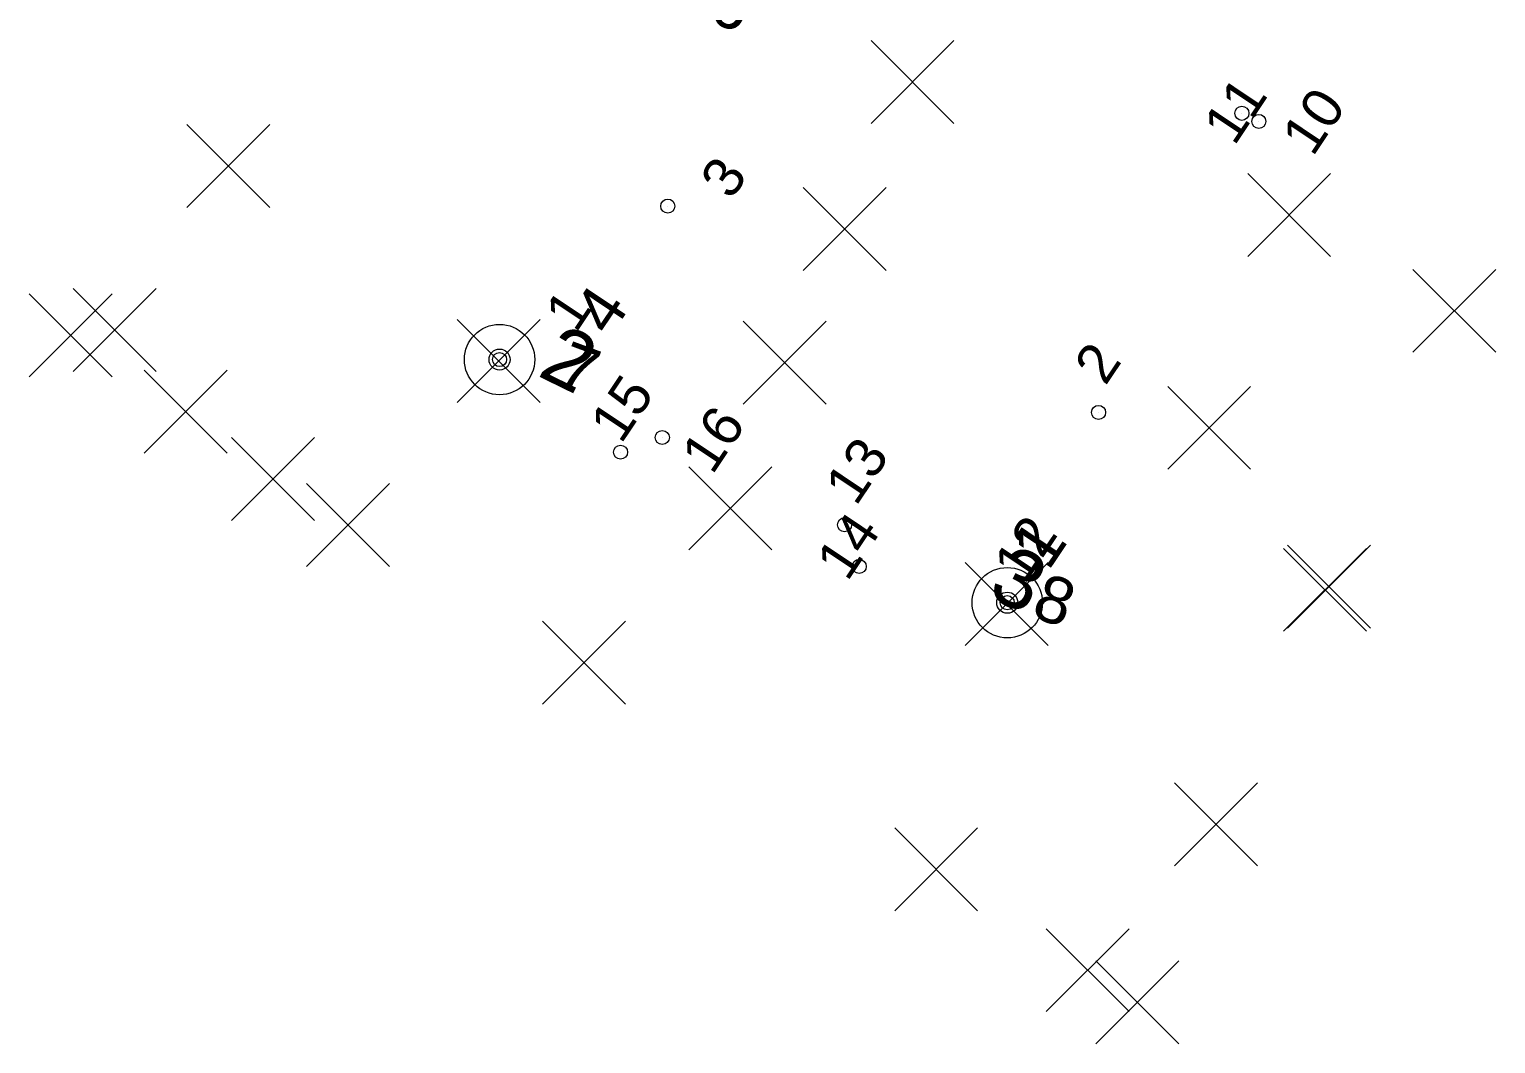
# Model space of a CAD drawing. Header units: metres. Extents: x 7511139 to 7512554, y 4691866 to 4693195.
# Drawn here: x 7512399.1 to 7512445.98, y 4691865.81 to 4691898.26 of the extents above; entities that cross this region are included whole.
import ezdxf

# ---------------------------------------------------------------- set-up
doc = ezdxf.new("R2010")
doc.units = ezdxf.units.M
for name, color, linetype, lineweight in [('b1 pikat', 1, 'Continuous', 0), ('b2 pikat', 1, 'Continuous', 0), ('kati 1 pikat', 1, 'Continuous', 0), ('kati 12 projekt', 1, 'Continuous', 0), ('Matjet', 210, 'Continuous', 0), ('perdhesa pikat', 1, 'Continuous', 0)]:
    doc.layers.add(name, color=color, linetype=linetype, lineweight=lineweight)
doc.styles.get("Standard").update_dxf_attribs({"font": 'arial.ttf'})

# ---------------------------------------------------------------- blocks, each defined once
blk = doc.blocks.new('*U44', base_point=(7512405.458, 4691893.887, 613.28))
at = {"layer": 'Matjet', "color": 0, "linetype": 'ByBlock', "lineweight": -2}
for p, q in [((7512404.132, 4691892.561, 613.28), (7512406.784, 4691895.213, 613.28)), ((7512404.132, 4691895.213, 613.28), (7512406.784, 4691892.561, 613.28))]:
    blk.add_line(p, q, dxfattribs=at)
blk = doc.blocks.new('*U45', base_point=(7512400.423, 4691888.474, 613.413))
at = {"layer": 'Matjet', "color": 0, "linetype": 'ByBlock', "lineweight": -2}
for p, q in [((7512399.097, 4691887.148, 613.413), (7512401.749, 4691889.8, 613.413)), ((7512399.097, 4691889.8, 613.413), (7512401.749, 4691887.148, 613.413))]:
    blk.add_line(p, q, dxfattribs=at)
blk = doc.blocks.new('*U46', base_point=(7512401.823, 4691888.638, 613.338))
at = {"layer": 'Matjet', "color": 0, "linetype": 'ByBlock', "lineweight": -2}
for p, q in [((7512400.497, 4691887.312, 613.338), (7512403.149, 4691889.964, 613.338)), ((7512400.497, 4691889.964, 613.338), (7512403.149, 4691887.312, 613.338))]:
    blk.add_line(p, q, dxfattribs=at)
blk = doc.blocks.new('*U47', base_point=(7512404.093, 4691886.03, 613.171))
at = {"layer": 'Matjet', "color": 0, "linetype": 'ByBlock', "lineweight": -2}
for p, q in [((7512402.767, 4691884.704, 613.171), (7512405.419, 4691887.356, 613.171)), ((7512402.767, 4691887.356, 613.171), (7512405.419, 4691884.704, 613.171))]:
    blk.add_line(p, q, dxfattribs=at)
blk = doc.blocks.new('*U48', base_point=(7512406.887, 4691883.877, 613.335))
at = {"layer": 'Matjet', "color": 0, "linetype": 'ByBlock', "lineweight": -2}
for p, q in [((7512405.561, 4691882.551, 613.335), (7512408.213, 4691885.203, 613.335)), ((7512405.561, 4691885.203, 613.335), (7512408.213, 4691882.551, 613.335))]:
    blk.add_line(p, q, dxfattribs=at)
blk = doc.blocks.new('*U49', base_point=(7512409.29, 4691882.403, 613.038))
at = {"layer": 'Matjet', "color": 0, "linetype": 'ByBlock', "lineweight": -2}
for p, q in [((7512407.964, 4691881.077, 613.038), (7512410.616, 4691883.729, 613.038)), ((7512407.964, 4691883.729, 613.038), (7512410.616, 4691881.077, 613.038))]:
    blk.add_line(p, q, dxfattribs=at)
blk = doc.blocks.new('*U50', base_point=(7512414.104, 4691887.647, 613.125))
at = {"layer": 'Matjet', "color": 0, "linetype": 'ByBlock', "lineweight": -2}
for p, q in [((7512412.778, 4691886.321, 613.125), (7512415.43, 4691888.973, 613.125)), ((7512412.778, 4691888.973, 613.125), (7512415.43, 4691886.321, 613.125))]:
    blk.add_line(p, q, dxfattribs=at)
blk = doc.blocks.new('*U51', base_point=(7512430.344, 4691879.876, 613.044))
at = {"layer": 'Matjet', "color": 0, "linetype": 'ByBlock', "lineweight": -2}
for p, q in [((7512429.018, 4691878.55, 613.044), (7512431.67, 4691881.202, 613.044)), ((7512429.018, 4691881.202, 613.044), (7512431.67, 4691878.55, 613.044))]:
    blk.add_line(p, q, dxfattribs=at)
blk = doc.blocks.new('*U52', base_point=(7512416.835, 4691877.997, 613.061))
at = {"layer": 'Matjet', "color": 0, "linetype": 'ByBlock', "lineweight": -2}
for p, q in [((7512415.509, 4691876.671, 613.061), (7512418.161, 4691879.323, 613.061)), ((7512415.509, 4691879.323, 613.061), (7512418.161, 4691876.671, 613.061))]:
    blk.add_line(p, q, dxfattribs=at)
blk = doc.blocks.new('*U53', base_point=(7512428.092, 4691871.387, 612.954))
at = {"layer": 'Matjet', "color": 0, "linetype": 'ByBlock', "lineweight": -2}
for p, q in [((7512426.766, 4691870.061, 612.954), (7512429.418, 4691872.713, 612.954)), ((7512426.766, 4691872.713, 612.954), (7512429.418, 4691870.061, 612.954))]:
    blk.add_line(p, q, dxfattribs=at)
blk = doc.blocks.new('*U54', base_point=(7512432.935, 4691868.162, 612.917))
at = {"layer": 'Matjet', "color": 0, "linetype": 'ByBlock', "lineweight": -2}
for p, q in [((7512431.609, 4691866.836, 612.917), (7512434.261, 4691869.488, 612.917)), ((7512431.609, 4691869.488, 612.917), (7512434.261, 4691866.836, 612.917))]:
    blk.add_line(p, q, dxfattribs=at)
blk = doc.blocks.new('*U55', base_point=(7512434.522, 4691867.137, 612.885))
at = {"layer": 'Matjet', "color": 0, "linetype": 'ByBlock', "lineweight": -2}
for p, q in [((7512433.196, 4691865.811, 612.885), (7512435.848, 4691868.463, 612.885)), ((7512433.196, 4691868.463, 612.885), (7512435.848, 4691865.811, 612.885))]:
    blk.add_line(p, q, dxfattribs=at)
blk = doc.blocks.new('*U56', base_point=(7512437.041, 4691872.827, 612.923))
at = {"layer": 'Matjet', "color": 0, "linetype": 'ByBlock', "lineweight": -2}
for p, q in [((7512435.715, 4691871.501, 612.923), (7512438.367, 4691874.153, 612.923)), ((7512435.715, 4691874.153, 612.923), (7512438.367, 4691871.501, 612.923))]:
    blk.add_line(p, q, dxfattribs=at)
blk = doc.blocks.new('*U57', base_point=(7512440.529, 4691880.328, 612.915))
at = {"layer": 'Matjet', "color": 0, "linetype": 'ByBlock', "lineweight": -2}
for p, q in [((7512439.203, 4691879.002, 612.915), (7512441.855, 4691881.654, 612.915)), ((7512439.203, 4691881.654, 612.915), (7512441.855, 4691879.002, 612.915))]:
    blk.add_line(p, q, dxfattribs=at)
blk = doc.blocks.new('*U58', base_point=(7512436.821, 4691885.513, 613.099))
at = {"layer": 'Matjet', "color": 0, "linetype": 'ByBlock', "lineweight": -2}
for p, q in [((7512435.495, 4691884.187, 613.099), (7512438.147, 4691886.839, 613.099)), ((7512435.495, 4691886.839, 613.099), (7512438.147, 4691884.187, 613.099))]:
    blk.add_line(p, q, dxfattribs=at)
blk = doc.blocks.new('*U59', base_point=(7512439.379, 4691892.322, 613.23))
at = {"layer": 'Matjet', "color": 0, "linetype": 'ByBlock', "lineweight": -2}
for p, q in [((7512438.053, 4691890.996, 613.23), (7512440.705, 4691893.648, 613.23)), ((7512438.053, 4691893.648, 613.23), (7512440.705, 4691890.996, 613.23))]:
    blk.add_line(p, q, dxfattribs=at)
blk = doc.blocks.new('*U60', base_point=(7512444.656, 4691889.255, 613.102))
at = {"layer": 'Matjet', "color": 0, "linetype": 'ByBlock', "lineweight": -2}
for p, q in [((7512443.33, 4691887.929, 613.102), (7512445.982, 4691890.581, 613.102)), ((7512443.33, 4691890.581, 613.102), (7512445.982, 4691887.929, 613.102))]:
    blk.add_line(p, q, dxfattribs=at)
blk = doc.blocks.new('*U80', base_point=(7512421.507, 4691882.936, 613.101))
at = {"layer": 'Matjet', "color": 0, "linetype": 'ByBlock', "lineweight": -2}
for p, q in [((7512420.181, 4691881.61, 613.101), (7512422.833, 4691884.262, 613.101)), ((7512420.181, 4691884.262, 613.101), (7512422.833, 4691881.61, 613.101))]:
    blk.add_line(p, q, dxfattribs=at)
blk = doc.blocks.new('*U81', base_point=(7512423.244, 4691887.594, 613.202))
at = {"layer": 'Matjet', "color": 0, "linetype": 'ByBlock', "lineweight": -2}
for p, q in [((7512421.918, 4691886.268, 613.202), (7512424.57, 4691888.92, 613.202)), ((7512421.918, 4691888.92, 613.202), (7512424.57, 4691886.268, 613.202))]:
    blk.add_line(p, q, dxfattribs=at)
blk = doc.blocks.new('*U82', base_point=(7512425.164, 4691891.874, 613.238))
at = {"layer": 'Matjet', "color": 0, "linetype": 'ByBlock', "lineweight": -2}
for p, q in [((7512423.838, 4691890.548, 613.238), (7512426.49, 4691893.2, 613.238)), ((7512423.838, 4691893.2, 613.238), (7512426.49, 4691890.548, 613.238))]:
    blk.add_line(p, q, dxfattribs=at)
blk = doc.blocks.new('*U83', base_point=(7512427.336, 4691896.571, 613.281))
at = {"layer": 'Matjet', "color": 0, "linetype": 'ByBlock', "lineweight": -2}
for p, q in [((7512426.01, 4691895.245, 613.281), (7512428.662, 4691897.897, 613.281)), ((7512426.01, 4691897.897, 613.281), (7512428.662, 4691895.245, 613.281))]:
    blk.add_line(p, q, dxfattribs=at)
blk = doc.blocks.new('*U99', base_point=(7512419.836, 4691899.601))
at = {"layer": 'b2 pikat', "linetype": 'ByBlock', "lineweight": -2}
blk.add_line((7512419.836, 4691899.601), (7512419.836, 4691899.601), dxfattribs=at)
blk.add_circle((7512419.836, 4691899.601), 0.225, dxfattribs=at)
at = {"layer": 'b2 pikat', "linetype": 'ByBlock', "insert": (7512421.269, 4691899.941), "char_height": 1.5, "attachment_point": 1, "rotation": 339.7395}
blk.add_mtext('6', dxfattribs=at)
blk = doc.blocks.new('*U100', base_point=(7512414.132, 4691887.696))
at = {"layer": 'b2 pikat', "linetype": 'ByBlock', "lineweight": -2}
blk.add_line((7512414.132, 4691887.696), (7512414.132, 4691887.696), dxfattribs=at)
blk.add_circle((7512414.132, 4691887.696), 0.225, dxfattribs=at)
at = {"layer": 'b2 pikat', "linetype": 'ByBlock', "insert": (7512416.384, 4691888.314), "char_height": 1.5, "attachment_point": 1, "rotation": 339.7395}
blk.add_mtext('7', dxfattribs=at)
blk = doc.blocks.new('*U101', base_point=(7512430.366, 4691879.918))
at = {"layer": 'b2 pikat', "linetype": 'ByBlock', "lineweight": -2}
blk.add_line((7512430.366, 4691879.918), (7512430.366, 4691879.918), dxfattribs=at)
blk.add_circle((7512430.366, 4691879.918), 0.225, dxfattribs=at)
at = {"layer": 'b2 pikat', "linetype": 'ByBlock', "insert": (7512431.598, 4691880.906), "char_height": 1.5, "attachment_point": 1, "rotation": 339.7395}
blk.add_mtext('8', dxfattribs=at)
blk = doc.blocks.new('*U106', base_point=(7512430.366, 4691879.918))
at = {"layer": 'b1 pikat', "linetype": 'ByBlock', "lineweight": -2}
blk.add_line((7512430.366, 4691879.918), (7512430.366, 4691879.918), dxfattribs=at)
blk.add_circle((7512430.366, 4691879.918), 1.125, dxfattribs=at)
at = {"layer": 'b1 pikat', "linetype": 'ByBlock', "insert": (7512430.428, 4691881.737), "char_height": 1.5, "attachment_point": 1, "rotation": 56.21}
blk.add_mtext('1', dxfattribs=at)
blk = doc.blocks.new('*U107', base_point=(7512414.132, 4691887.696))
at = {"layer": 'b1 pikat', "linetype": 'ByBlock', "lineweight": -2}
blk.add_line((7512414.132, 4691887.696), (7512414.132, 4691887.696), dxfattribs=at)
blk.add_circle((7512414.132, 4691887.696), 1.125, dxfattribs=at)
at = {"layer": 'b1 pikat', "linetype": 'ByBlock', "insert": (7512416.413, 4691889.229), "char_height": 1.5, "attachment_point": 1, "rotation": 56.21}
blk.add_mtext('4', dxfattribs=at)
blk = doc.blocks.new('*U109', base_point=(7512414.132, 4691887.696))
at = {"layer": 'perdhesa pikat', "linetype": 'ByBlock', "lineweight": -2}
blk.add_line((7512414.132, 4691887.696), (7512414.132, 4691887.696), dxfattribs=at)
blk.add_circle((7512414.132, 4691887.696), 0.337, dxfattribs=at)
at = {"layer": 'perdhesa pikat', "linetype": 'ByBlock', "insert": (7512416.122, 4691888.882), "char_height": 1.875, "attachment_point": 1, "rotation": 333.9424}
blk.add_mtext('2', dxfattribs=at)
blk = doc.blocks.new('*U110', base_point=(7512430.366, 4691879.918))
at = {"layer": 'perdhesa pikat', "linetype": 'ByBlock', "lineweight": -2}
blk.add_line((7512430.366, 4691879.918), (7512430.366, 4691879.918), dxfattribs=at)
blk.add_circle((7512430.366, 4691879.918), 0.337, dxfattribs=at)
at = {"layer": 'perdhesa pikat', "linetype": 'ByBlock', "insert": (7512430.508, 4691881.834), "char_height": 1.875, "attachment_point": 1, "rotation": 333.9424}
blk.add_mtext('3', dxfattribs=at)
blk = doc.blocks.new('*U116', base_point=(7512414.132, 4691887.696))
at = {"layer": 'kati 1 pikat', "linetype": 'ByBlock', "lineweight": -2}
blk.add_line((7512414.132, 4691887.696), (7512414.132, 4691887.696), dxfattribs=at)
blk.add_circle((7512414.132, 4691887.696), 0.225, dxfattribs=at)
at = {"layer": 'kati 1 pikat', "linetype": 'ByBlock', "insert": (7512415.513, 4691889.229), "char_height": 1.275, "attachment_point": 1, "rotation": 56.21}
blk.add_mtext('1', dxfattribs=at)
blk = doc.blocks.new('*U125', base_point=(7512438.409, 4691895.314))
at = {"layer": 'kati 1 pikat', "linetype": 'ByBlock', "lineweight": -2}
blk.add_line((7512438.409, 4691895.314), (7512438.409, 4691895.314), dxfattribs=at)
blk.add_circle((7512438.409, 4691895.314), 0.225, dxfattribs=at)
at = {"layer": 'kati 1 pikat', "linetype": 'ByBlock', "insert": (7512439.07, 4691894.865), "char_height": 1.275, "attachment_point": 1, "rotation": 56.21}
blk.add_mtext('10', dxfattribs=at)
blk = doc.blocks.new('*U126', base_point=(7512437.868, 4691895.573))
at = {"layer": 'kati 1 pikat', "linetype": 'ByBlock', "lineweight": -2}
blk.add_line((7512437.868, 4691895.573), (7512437.868, 4691895.573), dxfattribs=at)
blk.add_circle((7512437.868, 4691895.573), 0.225, dxfattribs=at)
at = {"layer": 'kati 1 pikat', "linetype": 'ByBlock', "insert": (7512436.563, 4691895.211), "char_height": 1.275, "attachment_point": 1, "rotation": 56.21}
blk.add_mtext('11', dxfattribs=at)
blk = doc.blocks.new('*U127', base_point=(7512430.366, 4691879.918))
at = {"layer": 'kati 1 pikat', "linetype": 'ByBlock', "lineweight": -2}
blk.add_line((7512430.366, 4691879.918), (7512430.366, 4691879.918), dxfattribs=at)
blk.add_circle((7512430.366, 4691879.918), 0.225, dxfattribs=at)
at = {"layer": 'kati 1 pikat', "linetype": 'ByBlock', "insert": (7512429.855, 4691881.176), "char_height": 1.275, "attachment_point": 1, "rotation": 56.21}
blk.add_mtext('12', dxfattribs=at)
blk = doc.blocks.new('*U128', base_point=(7512425.163, 4691882.411))
at = {"layer": 'kati 1 pikat', "linetype": 'ByBlock', "lineweight": -2}
blk.add_line((7512425.163, 4691882.411), (7512425.163, 4691882.411), dxfattribs=at)
blk.add_circle((7512425.163, 4691882.411), 0.225, dxfattribs=at)
at = {"layer": 'kati 1 pikat', "linetype": 'ByBlock', "insert": (7512424.467, 4691883.684), "char_height": 1.275, "attachment_point": 1, "rotation": 56.21}
blk.add_mtext('13', dxfattribs=at)
blk = doc.blocks.new('*U129', base_point=(7512425.632, 4691881.077))
at = {"layer": 'kati 1 pikat', "linetype": 'ByBlock', "lineweight": -2}
blk.add_line((7512425.632, 4691881.077), (7512425.632, 4691881.077), dxfattribs=at)
blk.add_circle((7512425.632, 4691881.077), 0.225, dxfattribs=at)
at = {"layer": 'kati 1 pikat', "linetype": 'ByBlock', "insert": (7512424.189, 4691881.274), "char_height": 1.275, "attachment_point": 1, "rotation": 56.21}
blk.add_mtext('14', dxfattribs=at)
blk = doc.blocks.new('*U130', base_point=(7512418.002, 4691884.733))
at = {"layer": 'kati 1 pikat', "linetype": 'ByBlock', "lineweight": -2}
blk.add_line((7512418.002, 4691884.733), (7512418.002, 4691884.733), dxfattribs=at)
blk.add_circle((7512418.002, 4691884.733), 0.225, dxfattribs=at)
at = {"layer": 'kati 1 pikat', "linetype": 'ByBlock', "insert": (7512416.954, 4691885.673), "char_height": 1.275, "attachment_point": 1, "rotation": 56.21}
blk.add_mtext('15', dxfattribs=at)
blk = doc.blocks.new('*U131', base_point=(7512419.336, 4691885.203))
at = {"layer": 'kati 1 pikat', "linetype": 'ByBlock', "lineweight": -2}
blk.add_line((7512419.336, 4691885.203), (7512419.336, 4691885.203), dxfattribs=at)
blk.add_circle((7512419.336, 4691885.203), 0.225, dxfattribs=at)
at = {"layer": 'kati 1 pikat', "linetype": 'ByBlock', "insert": (7512419.872, 4691884.686), "char_height": 1.275, "attachment_point": 1, "rotation": 56.21}
blk.add_mtext('16', dxfattribs=at)
blk = doc.blocks.new('*U149', base_point=(7512433.284, 4691886.006))
at = {"layer": 'kati 12 projekt', "linetype": 'ByBlock', "lineweight": -2}
blk.add_line((7512433.284, 4691886.006), (7512433.284, 4691886.006), dxfattribs=at)
blk.add_circle((7512433.284, 4691886.006), 0.225, dxfattribs=at)
at = {"layer": 'kati 12 projekt', "linetype": 'ByBlock', "insert": (7512432.442, 4691887.538), "char_height": 1.275, "attachment_point": 1, "rotation": 56.21}
blk.add_mtext('2', dxfattribs=at)
blk = doc.blocks.new('*U150', base_point=(7512419.511, 4691892.605))
at = {"layer": 'kati 12 projekt', "linetype": 'ByBlock', "lineweight": -2}
blk.add_line((7512419.511, 4691892.605), (7512419.511, 4691892.605), dxfattribs=at)
blk.add_circle((7512419.511, 4691892.605), 0.225, dxfattribs=at)
at = {"layer": 'kati 12 projekt', "linetype": 'ByBlock', "insert": (7512420.483, 4691893.478), "char_height": 1.275, "attachment_point": 1, "rotation": 56.21}
blk.add_mtext('3', dxfattribs=at)
blk = doc.blocks.new('*U201', base_point=(7512440.652, 4691880.433, 614.326))
at = {"layer": 'Matjet', "color": 0, "linetype": 'ByBlock', "lineweight": -2}
for p, q in [((7512439.326, 4691879.107, 614.326), (7512441.978, 4691881.759, 614.326)), ((7512439.326, 4691881.759, 614.326), (7512441.978, 4691879.107, 614.326))]:
    blk.add_line(p, q, dxfattribs=at)

msp = doc.modelspace()

# ---------------------------------------------------------------- block references
at = {"layer": 'Matjet'}
for name, p in [('*U99', (7512419.836, 4691899.601)), ('*U83', (7512427.336, 4691896.571, 613.281)), ('*U126', (7512437.868, 4691895.573)), ('*U125', (7512438.409, 4691895.314)), ('*U44', (7512405.458, 4691893.887, 613.28)), ('*U150', (7512419.511, 4691892.605)), ('*U59', (7512439.379, 4691892.322, 613.23)), ('*U82', (7512425.164, 4691891.874, 613.238)), ('*U60', (7512444.656, 4691889.255, 613.102)), ('*U107', (7512414.132, 4691887.696)), ('*U45', (7512400.423, 4691888.474, 613.413)), ('*U46', (7512401.823, 4691888.638, 613.338)), ('*U116', (7512414.132, 4691887.696)), ('*U50', (7512414.104, 4691887.647, 613.125)), ('*U109', (7512414.132, 4691887.696)), ('*U81', (7512423.244, 4691887.594, 613.202)), ('*U100', (7512414.132, 4691887.696)), ('*U149', (7512433.284, 4691886.006)), ('*U47', (7512404.093, 4691886.03, 613.171)), ('*U130', (7512418.002, 4691884.733)), ('*U58', (7512436.821, 4691885.513, 613.099)), ('*U131', (7512419.336, 4691885.203)), ('*U48', (7512406.887, 4691883.877, 613.335)), ('*U128', (7512425.163, 4691882.411)), ('*U80', (7512421.507, 4691882.936, 613.101)), ('*U49', (7512409.29, 4691882.403, 613.038)), ('*U129', (7512425.632, 4691881.077)), ('*U127', (7512430.366, 4691879.918)), ('*U106', (7512430.366, 4691879.918)), ('*U110', (7512430.366, 4691879.918)), ('*U57', (7512440.529, 4691880.328, 612.915)), ('*U201', (7512440.652, 4691880.433, 614.326)), ('*U51', (7512430.344, 4691879.876, 613.044)), ('*U101', (7512430.366, 4691879.918)), ('*U52', (7512416.835, 4691877.997, 613.061)), ('*U56', (7512437.041, 4691872.827, 612.923)), ('*U53', (7512428.092, 4691871.387, 612.954)), ('*U54', (7512432.935, 4691868.162, 612.917)), ('*U55', (7512434.522, 4691867.137, 612.885))]:
    msp.add_blockref(name, p, dxfattribs=at)

doc.saveas('drawing.dxf')
